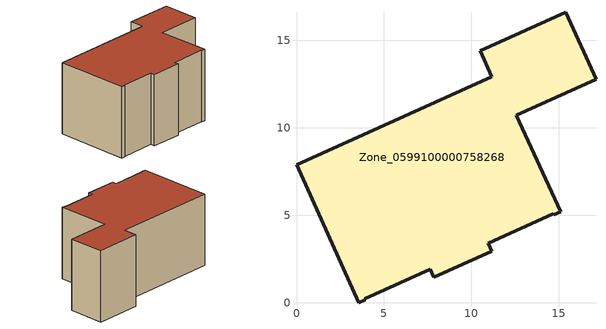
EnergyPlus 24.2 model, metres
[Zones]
Zone_0599100000758268
 floor ground (C_G): 11.17,2.93 7.85,1.44 7.64,1.91 3.91,0.23 3.93,0.17 3.55,0 0,7.87 11.17,12.91 10.5,14.4 15.4,16.6 17.12,12.76 12.56,10.7 15.12,5.19 14.71,5.03 14.69,5.09 10.96,3.41 z0
 wall outside (C_F): 17.12,12.76 15.4,16.6 10.5,14.4 11.17,12.91 0,7.87 3.55,0 3.93,0.17 3.91,0.23 7.64,1.91 7.85,1.44 11.17,2.93 10.96,3.41 14.69,5.09 14.71,5.03 15.12,5.19 12.56,10.7 17.12,12.76 z0:8.3
 roof outside (C_R): 14.71,5.03 15.12,5.19 12.56,10.7 17.12,12.76 15.4,16.6 10.5,14.4 11.17,12.91 0,7.87 3.55,0 3.93,0.17 3.91,0.23 7.64,1.91 7.85,1.44 11.17,2.93 10.96,3.41 14.69,5.09 z8.3
[BUILDING]
Pand.0599100000758268: North Axis=0; Terrain=City; Loads Convergence Tolerance Value=0.04; Temperature Convergence Tolerance Value=0.4; Solar Distribution=FullExterior; Maximum Number of Warmup Days=25; Minimum Number of Warmup Days=1
[Site:Location]
Rotterdam.The.Hague.AP_ZH_NLD Design_Conditions: Latitude=51.96; Longitude=4.45; Time Zone=1; Elevation=-4.5
[SITE:GROUNDTEMPERATURE:BUILDINGSURFACE]
18, 18, 18, 18, 18, 18, 18, 18, 18, 18, 18, 18
[MATERIAL] Thermal Absorptance=0.9; Solar Absorptance=0.7; Visible Absorptance=0.7
Name | Roughness | Thickness | Conductivity | Density | Specific Heat
G.D.2006-2014 | MediumSmooth | 0.15 | 0.06 | 540 | 1210
F.D.2006-2014 | Rough | 0.3 | 0.12 | 1920 | 840
R.D.2006-2014 | MediumRough | 0.2 | 0.08 | 1500 | 1000
[CONSTRUCTION]
C_G: G.D.2006-2014
C_F: F.D.2006-2014
C_R: R.D.2006-2014
[ZONE]
Zone_0599100000758268: Type=1; Multiplier=1; Ceiling Height=Autocalculate; Volume=Autocalculate; Floor Area=autocalculate; Part of Total Floor Area=Yes
[ZONEINFILTRATION:DESIGNFLOWRATE]
Infil_Zone_0599100000758268: Zone or ZoneList or Space or SpaceList=Zone_0599100000758268; Schedule=AlwaysOn; Design Flow Rate Calculation Method=Flow/Area; Flow Rate per Floor Area=0.0021; Constant Term Coefficient=1; Temperature Term Coefficient=0; Velocity Term Coefficient=0; Velocity Squared Term Coefficient=0
[HVACTEMPLATE:ZONE:IDEALLOADSAIRSYSTEM]
Zone_0599100000758268: Maximum Heating Supply Air Temperature=50; Minimum Cooling Supply Air Temperature=13; Maximum Heating Supply Air Humidity Ratio=0.0156; Minimum Cooling Supply Air Humidity Ratio=0.0077; Heating Limit=NoLimit; Cooling Limit=NoLimit; Dehumidification Control Type=ConstantSensibleHeatRatio; Cooling Sensible Heat Ratio=0.7; Dehumidification Setpoint=60; Humidification Control Type=None; Humidification Setpoint=30; Outdoor Air Method=None; Outdoor Air Flow Rate per Person=0.00944; Outdoor Air Flow Rate per Zone Floor Area=0; Outdoor Air Flow Rate per Zone=0; Demand Controlled Ventilation Type=None; Outdoor Air Economizer Type=NoEconomizer; Heat Recovery Type=None; Sensible Heat Recovery Effectiveness=0.7; Latent Heat Recovery Effectiveness=0.65
[ZONECONTROL:THERMOSTAT]
ThermostatControl_Zone_0599100000758268: Zone or ZoneList=Zone_0599100000758268; Control Type Schedule=DualSetpointControlType; Control 1=Thermostat_Zone_0599100000758268; Temperature Difference Between Cutout And Setpoint=0
[THERMOSTATSETPOINT:DUALSETPOINT]
Thermostat_Zone_0599100000758268: Heating Setpoint Temperature Schedule=HeatingSetpoint_Zone_0599100000758268; Cooling Setpoint Temperature Schedule=CoolingSetpoint_Zone_0599100000758268
[SCHEDULE:COMPACT]
HeatingSetpoint_Zone_0599100000758268: Through: 12/31, For: AllDays, Until: 24:00, 21
CoolingSetpoint_Zone_0599100000758268: Through: 12/31, For: AllDays, Until: 24:00, 24
DualSetpointControlType: Through: 12/31, For: AllDays, Until: 24:00, 4
AlwaysOn: Through: 12/31, For: AllDays, Until: 24:00, 1
